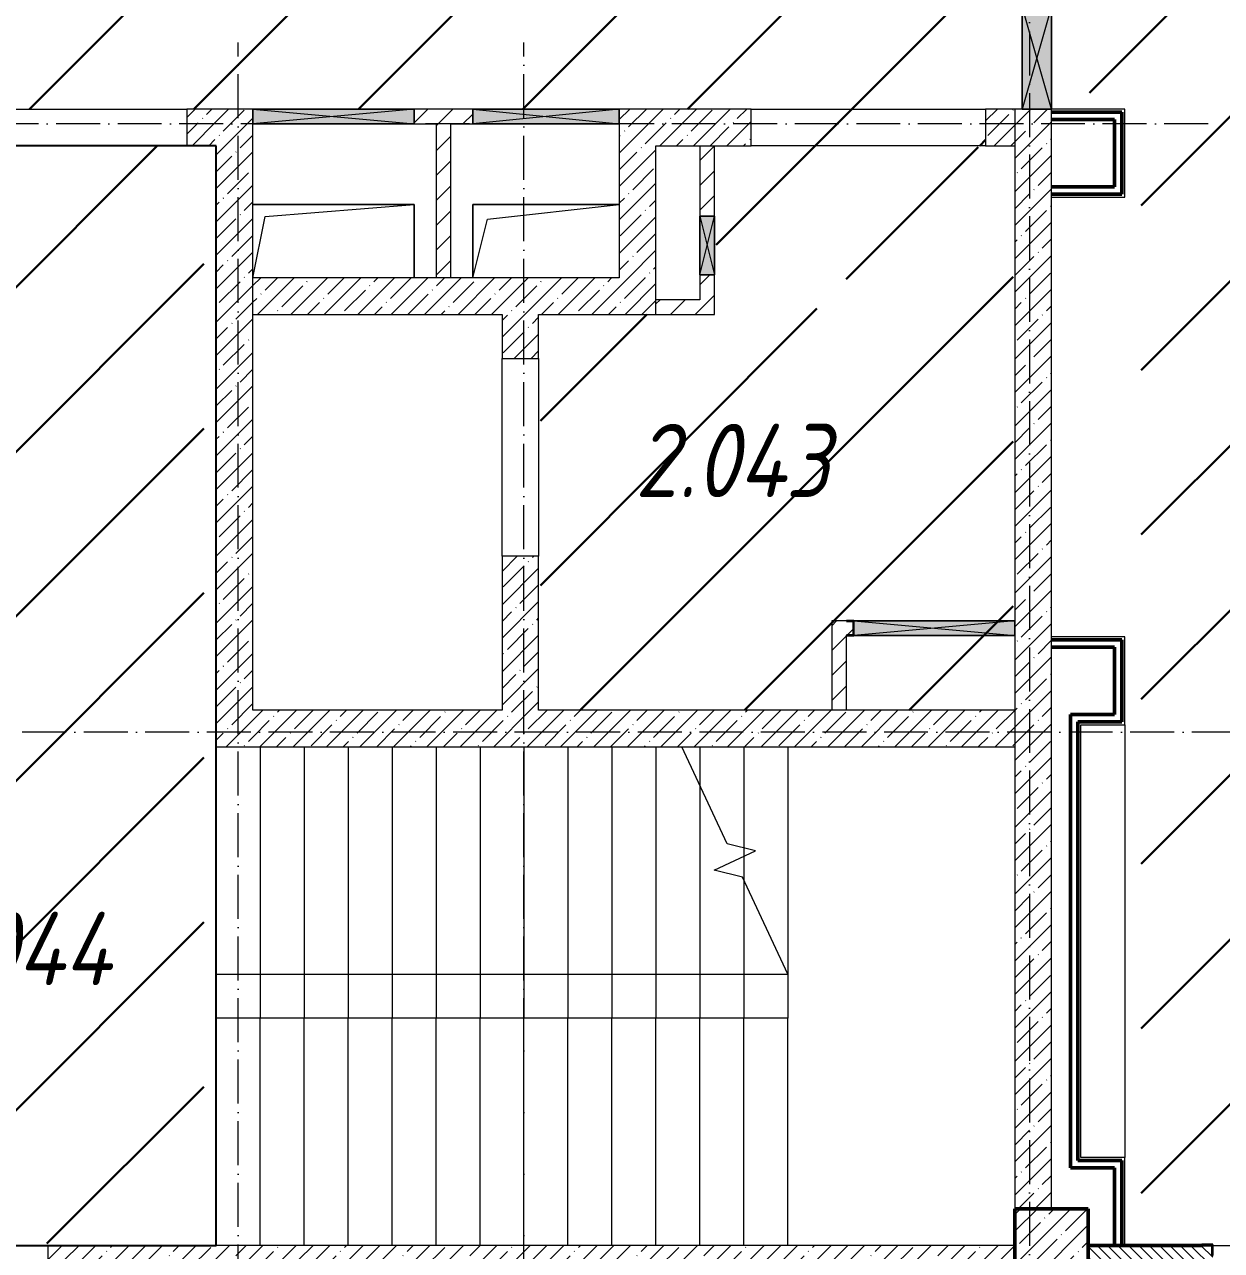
# Model space of a CAD drawing. Header units: millimetres. Extents: x -17017 to 628417, y -109036 to 199237.
# Drawn here: x 125501 to 133670, y 62010 to 70372 of the extents above; entities that cross this region are included whole.
import ezdxf

# ---------------------------------------------------------------- set-up
doc = ezdxf.new("R2010")
doc.units = ezdxf.units.MM
doc.linetypes.add('50_200_ШТРИХ_1Т_ш5_п1_п1_', pattern=[700, 500, -100, 0, -100])
for name, color, linetype, lineweight in [('3.1) ЖБ окна 1.2 м', 102, 'Continuous', 30), ('A-DETL-GENF-OTLN', 7, 'Continuous', 9), ('A-FLOR-____-OTLN', 7, 'Continuous', 9), ('A-GENM-____-MCUT', 7, 'Continuous', 25), ('A-GENM-____-OTLN', 7, 'Continuous', 9), ('A-GENM-____-OTLN-1', 7, 'Continuous', 25), ('A-GLAZ-____-OTLN', 7, 'Continuous', 9), ('A-WALL-____-MCUT-1', 7, 'Continuous', 9), ('A-WALL-____-MCUT-2', 7, 'Continuous', 50), ('A-WALL-____-OTLN', 7, 'Continuous', 9), ('A-WALL-____-PATT-1', 7, 'Continuous', 9), ('A-WALL-FNSH-MCUT-1', 7, 'Continuous', 9), ('I-WALL-____-OTLN', 7, 'Continuous', 9), ('S-COLS-____-MCUT', 7, 'Continuous', 50), ('S-COLS-____-OTLN', 7, 'Continuous', 9), ('S-GRID-____-OTLN-1', 7, '50_200_ШТРИХ_1Т_ш5_п1_п1_', 9), ('S-STRS-____-MBND', 7, 'Continuous', 9), ('S-STRS-____-OTLN-1', 7, 'Continuous', 9), ('Марки помещений', 7, 'Continuous', 9), ('стяжа', 7, 'Continuous', 30)]:
    doc.layers.add(name, color=color, linetype=linetype, lineweight=lineweight)
doc.styles.add('ISOCPEUR_I_3', font='isocpeui.ttf', dxfattribs={"width": 0.85, "height": 2.2})
pattern_1 = [(45, (50979.8, 168109.95), (-561.266, 561.266), [])]
pattern_2 = [(45, (43259.71, 63713.66), (-114.04925, 114.04925), []), (45, (43373.76, 63713.66), (-114.04925, 114.04925), [201.612, -40.322, 3.353, -36.97])]
pattern_3 = [(45, (43259.71, 63713.66), (-84.85281, 84.85281), [])]

# ---------------------------------------------------------------- blocks, each defined once
blk = doc.blocks.new('BSC_Колонна _Прямоугольная - 500х500-V136-АР1_План отверстий 2 этажа в осях 1-64_А-ГГ')
at = {"layer": 'S-COLS-____-OTLN'}
h = blk.add_hatch(dxfattribs=at)
h.set_pattern_fill('FP_166', color=256, style=0, pattern_type=2)
h.set_pattern_definition([(45, (-89250, 1668.96), (-114.04925, 114.04925), []), (45, (-89135.95, 1668.96), (-114.04925, 114.04925), [201.613, -40.323, 3.353, -36.97])])
h.paths.add_polyline_path([(-250, -250), (250, -250), (250, 250), (-250, 250)], flags=0)
at = {"layer": 'S-COLS-____-MCUT'}
for p, q in [((250, 250), (-250, 250)), ((-250, 250), (-250, -250)), ((250, -250), (250, 250)), ((-250, -250), (250, -250))]:
    blk.add_line(p, q, dxfattribs=at)
blk = doc.blocks.new('Фахверк_СКБ_Уголок - 250_2700-27497298-АР1_План отверстий 2 этажа в осях 1-64_А-ГГ')
at = {"layer": 'A-GENM-____-MCUT'}
for p, q in [((200, 181), (125, 181)), ((125, 181), (125, 106)), ((131, 106), (131, 175)), ((131, 175), (200, 175)), ((200, 175), (200, 181)), ((125, 106), (131, 106)), ((131, -6), (125, -6)), ((125, -6), (125, -81)), ((125, -81), (200, -81)), ((131, -75), (131, -6)), ((200, -75), (131, -75)), ((200, -81), (200, -75))]:
    blk.add_line(p, q, dxfattribs=at)
blk = doc.blocks.new('AR_Отверстие прямоугольное _в плите_ - AR_Отверстие прямоугольное _в плите_-V193-АР1_План отверстий 2 этажа в осях 1-64_А-ГГ')
at = {"layer": 'A-GENM-____-OTLN'}
for p, q in [((500, 250), (-500, 250)), ((-500, 250), (-500, -250)), ((-400, 150), (500, 250)), ((-500, -250), (-400, 150))]:
    blk.add_line(p, q, dxfattribs=at)
blk = doc.blocks.new('AR_Отверстие прямоугольное _в плите_ - AR_Отверстие прямоугольное _в плите_-30552508-АР1_План отверстий 2 этажа в осях 1-64_А-ГГ')
at = {"layer": 'A-GENM-____-OTLN'}
for p, q in [((550, 250), (-550, 250)), ((-466.7, 166.7), (550, 250)), ((550, -250), (550, 250)), ((-550, -250), (-466.7, 166.7))]:
    blk.add_line(p, q, dxfattribs=at)
blk = doc.blocks.new('AR_Отверстие прямоугольное _в стене_ - AR_Отверстие прямоугольное _в стене__ЭОМ-36409893-АР1_План отверстий 2 этажа в осях 1-64_А-ГГ')
at = {"layer": 'A-GLAZ-____-OTLN'}
blk.add_hatch(color=256, dxfattribs=at).paths.add_polyline_path([(350, 100), (-350, 100), (-350, -100), (350, -100)], flags=0)
at = {"layer": 'A-DETL-GENF-OTLN'}
for p, q in [((-350, -100), (-350, 100)), ((-350, 100), (350, 100)), ((350, 100), (-350, -100)), ((-350, 100), (350, -100)), ((350, 100), (-350, 100)), ((-350, 100), (-350, -100)), ((350, 100), (350, -100)), ((350, -100), (350, 100)), ((350, -100), (-350, -100)), ((-350, -100), (350, -100))]:
    blk.add_line(p, q, dxfattribs=at)
blk = doc.blocks.new('AR_Отверстие прямоугольное _в стене__БезПР - AR_Отверстие прямоугольное _в стене__БезПР-36427925-АР1_План отверстий 2 этажа в осях 1-64_А-ГГ')
at = {"layer": 'A-GLAZ-____-OTLN'}
blk.add_hatch(color=256, dxfattribs=at).paths.add_polyline_path([(500, -50), (500, 50), (-500, 50), (-500, -50)], flags=0)
at = {"layer": 'A-DETL-GENF-OTLN'}
for p, q in [((-500, -50), (-500, 50)), ((-500, 50), (500, 50)), ((500, 50), (-500, -50)), ((-500, 50), (500, -50)), ((500, 50), (-500, 50)), ((-500, 50), (-500, -50)), ((500, 50), (500, -50)), ((500, -50), (500, 50)), ((500, -50), (-500, -50)), ((-500, -50), (500, -50))]:
    blk.add_line(p, q, dxfattribs=at)
at = {"layer": 'A-GLAZ-____-OTLN'}
blk.add_line((500, 50), (-500, 50), dxfattribs=at)
blk = doc.blocks.new('AR_Отверстие прямоугольное _в стене_ - AR_Отверстие прямоугольное _в стене__ОВ-36805337-АР1_План отверстий 2 этажа в осях 1-64_А-ГГ')
at = {"layer": 'A-GLAZ-____-OTLN'}
blk.add_hatch(color=256, dxfattribs=at).paths.add_polyline_path([(-90.5, -50), (550, -50), (550, 50), (-550, 50), (-550, -50)], flags=0)
at = {"layer": 'A-DETL-GENF-OTLN'}
for p, q in [((-550, -50), (-550, 50)), ((-550, 50), (550, 50)), ((550, 50), (-550, -50)), ((-550, 50), (550, -50)), ((550, 50), (-550, 50)), ((-550, 50), (-550, -50)), ((550, 50), (550, -50)), ((550, -50), (550, 50)), ((550, -50), (-550, -50)), ((-550, -50), (550, -50))]:
    blk.add_line(p, q, dxfattribs=at)
blk = doc.blocks.new('154_Фахверк_СКБ_Швеллер - Тип_100_3960_зеркало-V199-АР1_План отверстий 2 этажа в осях 1-64_А-ГГ')
at = {"layer": 'A-GENM-____-MCUT'}
for p, q in [((175, 50), (125, 50)), ((128, 47), (175, 47)), ((128, -47), (128, 47)), ((175, 47), (175, 50)), ((125, -50), (175, -50)), ((175, -47), (128, -47)), ((175, -50), (175, -47))]:
    blk.add_line(p, q, dxfattribs=at)
blk = doc.blocks.new('AR_Отверстие прямоугольное _в стене_ - AR_Отверстие прямоугольное _в стене__ОВ-36913595-АР1_План отверстий 2 этажа в осях 1-64_А-ГГ')
at = {"layer": 'A-GLAZ-____-OTLN'}
blk.add_hatch(color=256, dxfattribs=at).paths.add_polyline_path([(550, -50), (550, 50), (-550, 50), (-550, -50), (474.6, -50)], flags=0)
at = {"layer": 'A-DETL-GENF-OTLN'}
for p, q in [((-550, -50), (-550, 50)), ((-550, 50), (550, 50)), ((550, 50), (-550, -50)), ((-550, 50), (550, -50)), ((550, 50), (-550, 50)), ((-550, 50), (-550, -50)), ((550, 50), (550, -50)), ((550, -50), (550, 50)), ((550, -50), (-550, -50)), ((-550, -50), (550, -50))]:
    blk.add_line(p, q, dxfattribs=at)
blk = doc.blocks.new('AR_Отверстие прямоугольное _в стене_ - AR_Отверстие прямоугольное _в стене__ОВ-36970111-АР1_План отверстий 2 этажа в осях 1-64_А-ГГ')
at = {"layer": 'A-GLAZ-____-OTLN'}
blk.add_hatch(color=256, dxfattribs=at).paths.add_polyline_path([(-200, -50), (200, -50), (200, 50), (-200, 50)], flags=0)
at = {"layer": 'A-DETL-GENF-OTLN'}
for p, q in [((-200, -50), (-200, 50)), ((-200, 50), (200, 50)), ((200, 50), (-200, -50)), ((-200, 50), (200, -50)), ((200, 50), (-200, 50)), ((-200, 50), (-200, -50)), ((200, 50), (200, -50)), ((200, -50), (200, 50)), ((200, -50), (-200, -50)), ((-200, -50), (200, -50))]:
    blk.add_line(p, q, dxfattribs=at)
blk = doc.blocks.new('2этаж')
at = {"layer": 'S-GRID-____-OTLN-1', "color": 251, "ltscale": 0.6, "true_color": 0x636466}
for p, q in [((73508.3, 508896.9), (73508.3, 454533.3)), ((68108.3, 454533.3), (68108.3, 465551)), ((70058.3, 454533.3), (70058.3, 465551)), ((74727.1, 464997), (-20260.4, 464997)), ((88359, 460847), (-20260.4, 460847))]:
    blk.add_line(p, q, dxfattribs=at)

msp = doc.modelspace()

# ---------------------------------------------------------------- hatches: boundary and pattern name
at = {"layer": 'A-WALL-____-PATT-1'}
h = msp.add_hatch(dxfattribs=at)
h.set_pattern_fill('FP_25', color=256, style=0, pattern_type=2)
h.set_pattern_definition(pattern_2)
h.paths.add_polyline_path([(126809.7, 69544.7), (126809.7, 69794.7), (126609.7, 69794.7), (126609.7, 69544.7)], flags=0)
h.paths.add_polyline_path([(124659.7, 69544.7), (125009.7, 69544.7), (125009.7, 69794.7), (124659.7, 69794.7)], flags=0)
h = msp.add_hatch(dxfattribs=at)
h.set_pattern_fill('FP_25', color=256, style=0, pattern_type=2)
h.set_pattern_definition(pattern_2)
h.paths.add_polyline_path([(127059.7, 65444.7), (127059.7, 69794.7), (126809.7, 69794.7), (126809.7, 65444.7)], flags=0)
h = msp.add_hatch(dxfattribs=at)
h.set_pattern_fill('FP_4', color=256, style=0, pattern_type=2)
h.set_pattern_definition(pattern_3)
h.paths.add_polyline_path([(128409.7, 69694.7), (128559.7, 69694.7), (128559.7, 69794.7), (128159.7, 69794.7), (128159.7, 69694.7), (128309.7, 69694.7)], flags=0)
h = msp.add_hatch(dxfattribs=at)
h.set_pattern_fill('FP_25', color=256, style=0, pattern_type=2)
h.set_pattern_definition(pattern_2)
h.paths.add_polyline_path([(132059.7, 69544.7), (132259.7, 69544.7), (132259.7, 69794.7), (132059.7, 69794.7)], flags=0)
h.paths.add_polyline_path([(130459.7, 69544.7), (130459.7, 69794.7), (129559.7, 69794.7), (129559.7, 69544.7), (129809.7, 69544.7)], flags=0)
h = msp.add_hatch(dxfattribs=at)
h.set_pattern_fill('FP_25', color=256, style=0, pattern_type=2)
h.set_pattern_definition(pattern_2)
h.paths.add_polyline_path([(132259.7, 65569.7), (132509.7, 65569.7), (132509.7, 69794.7), (132259.7, 69794.7), (132259.7, 66169.6)], flags=0)
h = msp.add_hatch(dxfattribs=at)
h.set_pattern_fill('FP_4', color=256, style=0, pattern_type=2)
h.set_pattern_definition(pattern_3)
h.paths.add_polyline_path([(128409.7, 68644.7), (128409.7, 69694.7), (128309.7, 69694.7), (128309.7, 68644.7)], flags=0)
h = msp.add_hatch(dxfattribs=at)
h.set_pattern_fill('FP_25', color=256, style=0, pattern_type=2)
h.set_pattern_definition(pattern_2)
h.paths.add_polyline_path([(129809.7, 68644.7), (129809.7, 69544.7), (129559.7, 69544.7), (129559.7, 68644.7)], flags=0)
h = msp.add_hatch(dxfattribs=at)
h.set_pattern_fill('FP_4', color=256, style=0, pattern_type=2)
h.set_pattern_definition(pattern_3)
h.paths.add_polyline_path([(130209.7, 68394.7), (130209.7, 68664.7), (130109.7, 68664.7), (130109.7, 68394.7)], flags=0)
h.paths.add_polyline_path([(130209.7, 69064.7), (130209.7, 69544.7), (130109.7, 69544.7), (130109.7, 69064.7), (130164, 69064.7)], flags=0)
h = msp.add_hatch(dxfattribs=at)
h.set_pattern_fill('FP_25', color=256, style=0, pattern_type=2)
h.set_pattern_definition(pattern_2)
h.paths.add_polyline_path([(129809.7, 68394.7), (129809.7, 68644.7), (127059.7, 68644.7), (127059.7, 68394.7), (129009.7, 68394.7)], flags=0)
h = msp.add_hatch(dxfattribs=at)
h.set_pattern_fill('FP_4', color=256, style=0, pattern_type=2)
h.set_pattern_definition(pattern_3)
h.paths.add_polyline_path([(130109.7, 68394.7), (130109.7, 68494.7), (129809.7, 68494.7), (129809.7, 68394.7)], flags=0)
h = msp.add_hatch(dxfattribs=at)
h.set_pattern_fill('FP_25', color=256, style=0, pattern_type=2)
h.set_pattern_definition(pattern_2)
h.paths.add_polyline_path([(129009.7, 65694.7), (129009.7, 66744.7), (128759.7, 66744.7), (128759.7, 65694.7)], flags=0)
h.paths.add_polyline_path([(128759.7, 68094.7), (129009.7, 68094.7), (129009.7, 68394.7), (128759.7, 68394.7)], flags=0)
h = msp.add_hatch(dxfattribs=at)
h.set_pattern_fill('FP_4', color=256, style=0, pattern_type=2)
h.set_pattern_definition(pattern_3)
h.paths.add_polyline_path([(131009.7, 65694.7), (131109.7, 65694.7), (131109.7, 66304.7), (131009.7, 66304.7), (131009.7, 66204.7)], flags=0)
h = msp.add_hatch(dxfattribs=at)
h.set_pattern_fill('FP_4', color=256, style=0, pattern_type=2)
h.set_pattern_definition(pattern_3)
h.paths.add_polyline_path([(131109.7, 66207.7), (131156.7, 66207.7), (131156.7, 66301.7), (131109.7, 66301.7), (131109.7, 66254.7)], flags=0)
h = msp.add_hatch(dxfattribs=at)
h.set_pattern_fill('FP_25', color=256, style=0, pattern_type=2)
h.set_pattern_definition(pattern_2)
h.paths.add_polyline_path([(132259.7, 65444.7), (132259.7, 65694.7), (127059.7, 65694.7), (127059.7, 65444.7), (131619.2, 65444.7)], flags=0)
h = msp.add_hatch(dxfattribs=at)
h.set_pattern_fill('FP_25', color=256, style=0, pattern_type=2)
h.set_pattern_definition(pattern_2)
h.paths.add_polyline_path([(132509.7, 62294.7), (132509.7, 65569.7), (132259.7, 65569.7), (132259.7, 62294.7), (132503, 62294.7)], flags=0)
h = msp.add_hatch(dxfattribs=at)
h.set_pattern_fill('FP_25', color=256, style=0, pattern_type=2)
h.set_pattern_definition(pattern_2)
h.paths.add_polyline_path([(132259.7, 61794.7), (132259.7, 62044.7), (125659.7, 62044.7), (125659.7, 61794.7), (131619.2, 61794.7)], flags=0)
h = msp.add_hatch(dxfattribs=at)
h.set_pattern_fill('FP_6', color=256, style=0, pattern_type=2)
h.set_pattern_definition([(135, (43259.71, 63713.66), (-35.35534, -35.35534), [])])
h.paths.add_polyline_path([(135484.7, 61794.7), (136509.7, 61794.7), (136509.7, 62044.7), (135415.7, 62044.7), (135415.7, 61975.7), (135409.7, 61975.7), (135409.7, 61863.7), (135415.7, 61863.7), (135415.7, 61794.7)], flags=0)
h.paths.add_polyline_path([(133603.7, 61794.7), (133603.7, 61863.7), (133609.7, 61863.7), (133609.7, 61975.7), (133603.7, 61975.7), (133603.7, 62044.7), (132759.7, 62044.7), (132759.7, 61794.7), (133534.7, 61794.7)], flags=0)
at = {"layer": 'стяжа'}
h = msp.add_hatch(dxfattribs=at)
h.set_pattern_fill('ANSI31', color=5, scale=250)
h.paths.add_polyline_path([(144147.7, 64344.7), (143897.7, 64344.7), (143897.7, 65744.7), (144147.7, 65744.7), (144147.7, 70352.7), (143909.7, 70352.7), (143909.7, 70932.7), (137521.7, 70932.7), (137521.7, 67482.7), (137221.7, 67482.7), (137221.7, 64682.7), (136821.7, 64682.7), (136821.7, 62406.7), (137121.7, 62406.7), (137121.7, 62194.7), (143897.7, 62194.7), (143897.7, 62406.7), (144147.7, 62406.7)])
edge = h.paths.add_edge_path(flags=16)
edge.add_arc((142258.9, 66444.5), 240, 0, 360)
h.paths.add_polyline_path([(143897.7, 74744.7), (144147.7, 74744.7), (144147.7, 79339.7), (143889.7, 79339.7), (143889.7, 79932.7), (137321.7, 79932.7), (137321.7, 78582.7), (136821.7, 78582.7), (136821.7, 75806.7), (137221.7, 75806.7), (137221.7, 73682.7), (136821.7, 73682.7), (136821.7, 71444.7), (144147.7, 71444.7), (144147.7, 73344.7), (143897.7, 73344.7)])
edge = h.paths.add_edge_path(flags=16)
edge.add_arc((140122.9, 75543.5), 240, 0, 360)
edge = h.paths.add_edge_path()
edge.add_arc((140122.9, 92549.1), 240, 0, 360)
h.paths.add_polyline_path([(144147.7, 100682.7), (143897.7, 100682.7), (143897.7, 101406.7), (144147.7, 101406.7), (144147.7, 103977.7), (143814.7, 103977.7), (143814.7, 104277.7), (144147.7, 104277.7), (144147.7, 106032.7), (143897.7, 106032.7), (143897.7, 106756.7), (144147.7, 106756.7), (144147.7, 109544.7), (143897.7, 109544.7), (143897.7, 110182.7), (137121.7, 110182.7), (137121.7, 109882.7), (136821.7, 109882.7), (136821.7, 107906.7), (137271.7, 107906.7), (137271.7, 106032.7), (136821.7, 106032.7), (136821.7, 103006.7), (137271.7, 103006.7), (137271.7, 100682.7), (136821.7, 100682.7), (136821.7, 98406.7), (143907.7, 98406.7), (143907.7, 98744.7), (144147.7, 98744.7)])
edge = h.paths.add_edge_path(flags=16)
edge.add_arc((139925.9, 103448.4), 240, 0, 360)
h.paths.add_polyline_path([(136397.7, 105682.7), (135847.7, 105682.7), (135847.7, 107306.7), (136397.7, 107306.7), (136397.7, 110432.7), (136459.7, 110738.7), (136459.7, 107000.7), (132209.7, 106500.7), (132209.7, 109338.7), (132321.7, 109532.7), (132321.7, 107306.7), (132621.7, 107306.7), (132621.7, 90006.7), (133221.7, 90006.7), (133221.7, 88794.7), (136397.7, 88794.7)])
edge = h.paths.add_edge_path(flags=16)
edge.add_arc((135395.7, 104177.1), 240, 0, 360)
h.paths.add_polyline_path([(136397.7, 88794.7), (133221.7, 88794.7), (133221.7, 86232.7), (132621.7, 83251.2), (132621.7, 69906.7), (133121.7, 69906.7), (133121.7, 62156.7), (136061.7, 62156.7), (136061.7, 62406.7), (136397.7, 88494.7)])
edge = h.paths.add_edge_path(flags=16)
edge.add_arc((134875.9, 76434.7), 240, 0, 360)
h.paths.add_polyline_path([(144147.7, 88326.7), (143897.7, 88326.7), (143897.7, 88682.7), (137271.7, 88682.7), (137271.7, 87982.7), (136821.7, 87982.7), (136821.7, 86014.7), (137421.7, 86014.7), (137421.7, 84582.7), (137221.7, 84582.7), (137221.7, 82684.7), (136821.7, 82684.7), (136821.7, 80444.7), (143897.7, 80444.7), (143897.7, 80739.2), (144147.7, 80739.2), (144147.7, 82682.7), (143897.7, 82682.7), (143897.7, 83406.7), (144147.7, 83406.7)])
edge = h.paths.add_edge_path(flags=16)
edge.add_arc((142332.9, 82335.2), 240, 0, 360)
h.paths.add_polyline_path([(141916.2, 82101.8), (142579.3, 82101.8), (142579.3, 82581.8), (141916.2, 82581.8)], flags=16)
h = msp.add_hatch(dxfattribs=at)
h.set_pattern_fill('ANSI31', color=5, scale=250)
h.set_pattern_definition(pattern_1)
h.paths.add_polyline_path([(118259.7, 73794.7), (118009.7, 73794.7), (118009.7, 76044.7), (118259.7, 76044.7)])
h.paths.add_polyline_path([(118271.7, 72894.7), (120759.7, 72894.7), (120759.7, 76044.7), (118271.7, 76044.7)])
h.paths.add_polyline_path([(124659.7, 62056.7), (126724.7, 62056.7), (126724.7, 69544.7), (124659.7, 69544.7)])
h = msp.add_hatch(dxfattribs=at)
h.set_pattern_fill('ANSI31', color=5, scale=250)
h.set_pattern_definition(pattern_1)
h.paths.add_polyline_path([(82109.7, 72894.7), (132259.7, 72894.7), (132259.7, 69794.7), (82109.7, 69794.7)])
h = msp.add_hatch(dxfattribs=at)
h.set_pattern_fill('ANSI31', color=5, scale=250)
h.set_pattern_definition(pattern_1)
h.paths.add_polyline_path([(132247.7, 67251.4, -0.344881), (132228.7, 67275.6, -0.344881), (132247.7, 67299.9), (132247.7, 69532.7), (132009.7, 69532.7), (132009.7, 69544.7), (132059.7, 69544.7), (132059.7, 69794.7), (131354.5, 69794.7, -0.782881), (131306, 69794.7), (130459.7, 69794.7), (130459.7, 69544.7), (130379.7, 69544.7), (130379.7, 69532.7), (130221.7, 69532.7), (130221.7, 68382.7), (130209.7, 68382.7), (130109.7, 68394.7), (129809.7, 68394.7), (129021.7, 68394.7), (129021.7, 65694.7), (130076.3, 65694.7, -1.277333), (130124.9, 65694.7), (132259.7, 65694.7), (132259.7, 66304.7), (132247.7, 66304.7)])
h.paths.add_polyline_path([(130631.7, 68671.3, -1), (131111.7, 68671.3, -1)], flags=16)
h.paths.add_polyline_path([(130441.9, 68437.9), (131122.7, 68437.9), (131122.7, 68917.9), (130441.9, 68917.9)], flags=24)

# ---------------------------------------------------------------- linework, layer by layer
msp.add_lwpolyline([(126809.7, 69544.7), (124659.7, 69544.7), (124659.7, 62044.7), (126809.7, 62044.7)], close=True)
at = {"layer": 'A-FLOR-____-OTLN'}
for p, q in [((127059.7, 69144.7), (128159.7, 69144.7)), ((128159.7, 69144.7), (128159.7, 68644.7)), ((128559.7, 69144.7), (129559.7, 69144.7)), ((128559.7, 68644.7), (128559.7, 69144.7)), ((126809.7, 62044.7), (126809.7, 63894.7))]:
    msp.add_line(p, q, dxfattribs=at)
at = {"layer": 'A-WALL-____-MCUT-1'}
for p, q in [((127059.7, 69794.7), (126609.7, 69794.7)), ((126609.7, 69794.7), (126609.7, 69544.7)), ((130459.7, 69794.7), (129559.7, 69794.7)), ((130459.7, 69544.7), (130459.7, 69794.7)), ((132309.7, 69794.7), (132059.7, 69794.7)), ((132059.7, 69794.7), (132059.7, 69544.7)), ((132259.7, 69794.7), (132259.7, 66304.7)), ((132509.7, 62294.7), (132509.7, 69794.7)), ((127059.7, 65694.7), (127059.7, 69694.7)), ((129559.7, 69694.7), (129559.7, 68644.7)), ((126609.7, 69544.7), (126809.7, 69544.7)), ((126809.7, 69544.7), (126809.7, 65444.7)), ((129809.7, 69544.7), (130459.7, 69544.7)), ((129809.7, 68394.7), (129809.7, 69544.7)), ((132059.7, 69544.7), (132259.7, 69544.7)), ((129559.7, 68644.7), (127059.7, 68644.7)), ((127059.7, 68394.7), (128759.7, 68394.7)), ((128759.7, 68394.7), (128759.7, 68094.7)), ((129009.7, 68094.7), (129009.7, 68394.7)), ((129009.7, 68394.7), (129809.7, 68394.7)), ((128759.7, 68094.7), (129009.7, 68094.7)), ((128759.7, 66744.7), (128759.7, 65694.7)), ((129009.7, 66744.7), (128759.7, 66744.7)), ((129009.7, 65694.7), (129009.7, 66744.7)), ((132259.7, 66204.7), (132259.7, 62294.7)), ((128759.7, 65694.7), (127059.7, 65694.7)), ((132259.7, 65694.7), (129009.7, 65694.7)), ((126809.7, 65444.7), (132259.7, 65444.7)), ((132259.7, 62044.7), (125659.7, 62044.7)), ((125659.7, 62044.7), (125659.7, 61794.7))]:
    msp.add_line(p, q, dxfattribs=at)
at = {"layer": 'A-WALL-____-MCUT-2'}
for p, q in [((132989.7, 69774.7), (132509.7, 69774.7)), ((132989.7, 69214.7), (132989.7, 69774.7)), ((132509.7, 69724.7), (132939.7, 69724.7)), ((132939.7, 69724.7), (132939.7, 69264.7)), ((132939.7, 69264.7), (132509.7, 69264.7)), ((132989.7, 69214.7), (132509.7, 69214.7)), ((132989.7, 66174.7), (132509.7, 66174.7)), ((132989.7, 65614.7), (132989.7, 66174.7)), ((132509.7, 66124.7), (132939.7, 66124.7)), ((132939.7, 66124.7), (132939.7, 65664.7)), ((132939.7, 65664.7), (132639.7, 65664.7)), ((132639.7, 65664.7), (132639.7, 62574.7)), ((132989.7, 65614.7), (132689.7, 65614.7)), ((132689.7, 62624.7), (132689.7, 65614.7)), ((132639.7, 62574.7), (132939.7, 62574.7)), ((132989.7, 62624.7), (132689.7, 62624.7)), ((132939.7, 62574.7), (132939.7, 62044.7)), ((132989.7, 62044.7), (132989.7, 62624.7)), ((133534.7, 62044.7), (132759.7, 62044.7)), ((132939.7, 62044.7), (132989.7, 62044.7))]:
    msp.add_line(p, q, dxfattribs=at)
at = {"layer": 'A-WALL-____-OTLN'}
for p, q in [((125009.7, 69794.7), (126609.7, 69794.7)), ((130459.7, 69794.7), (132059.7, 69794.7)), ((126609.7, 69544.7), (125009.7, 69544.7)), ((132059.7, 69544.7), (130459.7, 69544.7)), ((128759.7, 66744.7), (128759.7, 68094.7)), ((129009.7, 68094.7), (129009.7, 66744.7)), ((124659.7, 62044.7), (125659.7, 62044.7)), ((133609.7, 62044.7), (135409.7, 62044.7))]:
    msp.add_line(p, q, dxfattribs=at)
at = {"layer": 'A-WALL-FNSH-MCUT-1'}
for p, q in [((128559.7, 69794.7), (128159.7, 69794.7)), ((133009.7, 69794.7), (132509.7, 69794.7)), ((133009.7, 69194.7), (133009.7, 69794.7)), ((128159.7, 69694.7), (128309.7, 69694.7)), ((128309.7, 69694.7), (128309.7, 68644.7)), ((128409.7, 69694.7), (128559.7, 69694.7)), ((128409.7, 68644.7), (128409.7, 69694.7)), ((130109.7, 69544.7), (130109.7, 69064.7)), ((130209.7, 69064.7), (130209.7, 69544.7)), ((132509.7, 69194.7), (133009.7, 69194.7)), ((130109.7, 68664.7), (130109.7, 68494.7)), ((130209.7, 68394.7), (130209.7, 68664.7)), ((130109.7, 68494.7), (129809.7, 68494.7)), ((129809.7, 68394.7), (130209.7, 68394.7)), ((131009.7, 66304.7), (131009.7, 65694.7)), ((131109.7, 66304.7), (131009.7, 66304.7)), ((131109.7, 65694.7), (131109.7, 66204.7)), ((133009.7, 66194.7), (132509.7, 66194.7)), ((133009.7, 65594.7), (133009.7, 66194.7)), ((132709.7, 65594.7), (133009.7, 65594.7)), ((132709.7, 62644.7), (132709.7, 65594.7)), ((133009.7, 62644.7), (132709.7, 62644.7)), ((133009.7, 62044.7), (133009.7, 62644.7)), ((132989.7, 62044.7), (133009.7, 62044.7))]:
    msp.add_line(p, q, dxfattribs=at)
at = {"layer": 'I-WALL-____-OTLN'}
for p, q in [((133009.2, 65594.7), (133009.2, 62644.7)), ((133009.7, 65594.7), (133009.7, 62644.7))]:
    msp.add_line(p, q, dxfattribs=at)
at = {"layer": 'S-STRS-____-MBND'}
for p, q in [((130295.5, 64783), (129986.9, 65444.7)), ((130206.7, 64603.7), (130489.9, 64735.7)), ((130489.9, 64735.7), (130295.5, 64783)), ((130401.2, 64556.4), (130206.7, 64603.7)), ((130709.7, 63894.7), (130401.2, 64556.4))]:
    msp.add_line(p, q, dxfattribs=at)
at = {"layer": 'S-STRS-____-OTLN-1'}
for p, q in [((126809.7, 65444.7), (126809.7, 63894.7)), ((126809.7, 65444.7), (126809.7, 63894.7)), ((127109.7, 65444.7), (127109.7, 63894.7)), ((127109.7, 65444.7), (127109.7, 63894.7)), ((127409.7, 65444.7), (127409.7, 63894.7)), ((127409.7, 65444.7), (127409.7, 63894.7)), ((127709.7, 65444.7), (127709.7, 63894.7)), ((127709.7, 65444.7), (127709.7, 63894.7)), ((128009.7, 65444.7), (128009.7, 63894.7)), ((128009.7, 65444.7), (128009.7, 63894.7)), ((128309.7, 65444.7), (128309.7, 63894.7)), ((128309.7, 65444.7), (128309.7, 63894.7)), ((128609.7, 65444.7), (128609.7, 63894.7)), ((128609.7, 65444.7), (128609.7, 63894.7)), ((128909.7, 65444.7), (128909.7, 63894.7)), ((128909.7, 65444.7), (128909.7, 63894.7)), ((129209.7, 65444.7), (129209.7, 63894.7)), ((129209.7, 65444.7), (129209.7, 63894.7)), ((129509.7, 65444.7), (129509.7, 63894.7)), ((129509.7, 65444.7), (129509.7, 63894.7)), ((129809.7, 65444.7), (129809.7, 63894.7)), ((129809.7, 65444.7), (129809.7, 63894.7)), ((130109.7, 65444.7), (130109.7, 65181.4)), ((130109.7, 65444.7), (130109.7, 65181.4)), ((130409.7, 65444.7), (130409.7, 64755.2)), ((130409.7, 65444.7), (130409.7, 64755.2)), ((130709.7, 65444.7), (130709.7, 63594.7)), ((130709.7, 65444.7), (130709.7, 63594.7)), ((130109.7, 65181.4), (130109.7, 63894.7)), ((130109.7, 65181.4), (130109.7, 63894.7)), ((130409.7, 64755.2), (130409.7, 64698.3)), ((130409.7, 64755.2), (130409.7, 64698.3)), ((130409.7, 64698.3), (130409.7, 64538.1)), ((130409.7, 64698.3), (130409.7, 64538.1)), ((130409.7, 64538.1), (130409.7, 63894.7)), ((130409.7, 64538.1), (130409.7, 63894.7)), ((126809.7, 63894.7), (127109.7, 63894.7)), ((127109.7, 63894.7), (127109.7, 63594.7)), ((127109.7, 63894.7), (127109.7, 63594.7)), ((127109.7, 63894.7), (127409.7, 63894.7)), ((127409.7, 63894.7), (127409.7, 63594.7)), ((127409.7, 63894.7), (127409.7, 63594.7)), ((127409.7, 63894.7), (127709.7, 63894.7)), ((127709.7, 63894.7), (127709.7, 63594.7)), ((127709.7, 63894.7), (127709.7, 63594.7)), ((127709.7, 63894.7), (128009.7, 63894.7)), ((128009.7, 63894.7), (128009.7, 63594.7)), ((128009.7, 63894.7), (128009.7, 63594.7)), ((128009.7, 63894.7), (128309.7, 63894.7)), ((128309.7, 63894.7), (128309.7, 63594.7)), ((128309.7, 63894.7), (128309.7, 63594.7)), ((128309.7, 63894.7), (128609.7, 63894.7)), ((128609.7, 63894.7), (128609.7, 63594.7)), ((128609.7, 63894.7), (128609.7, 63594.7)), ((128609.7, 63894.7), (128909.7, 63894.7)), ((128909.7, 63894.7), (128909.7, 63594.7)), ((128909.7, 63894.7), (128909.7, 63594.7)), ((128909.7, 63894.7), (129209.7, 63894.7)), ((129209.7, 63894.7), (129209.7, 63594.7)), ((129209.7, 63894.7), (129209.7, 63594.7)), ((129209.7, 63894.7), (129509.7, 63894.7)), ((129509.7, 63894.7), (129509.7, 63594.7)), ((129509.7, 63894.7), (129509.7, 63594.7)), ((129509.7, 63894.7), (129809.7, 63894.7)), ((129809.7, 63894.7), (129809.7, 63594.7)), ((129809.7, 63894.7), (129809.7, 63594.7)), ((129809.7, 63894.7), (130109.7, 63894.7)), ((130109.7, 63894.7), (130109.7, 63594.7)), ((130109.7, 63894.7), (130109.7, 63594.7)), ((130109.7, 63894.7), (130409.7, 63894.7)), ((130409.7, 63894.7), (130409.7, 63594.7)), ((130409.7, 63894.7), (130409.7, 63594.7)), ((130409.7, 63894.7), (130709.7, 63894.7)), ((126809.7, 62044.7), (126809.7, 63594.7)), ((127109.7, 63594.7), (126809.7, 63594.7)), ((127409.7, 63594.7), (127109.7, 63594.7)), ((127109.7, 62044.7), (127109.7, 63594.7)), ((127109.7, 62044.7), (127109.7, 63594.7)), ((127709.7, 63594.7), (127409.7, 63594.7)), ((127409.7, 62044.7), (127409.7, 63594.7)), ((127409.7, 62044.7), (127409.7, 63594.7)), ((128009.7, 63594.7), (127709.7, 63594.7)), ((127709.7, 62044.7), (127709.7, 63594.7)), ((127709.7, 62044.7), (127709.7, 63594.7)), ((128309.7, 63594.7), (128009.7, 63594.7)), ((128009.7, 62044.7), (128009.7, 63594.7)), ((128009.7, 62044.7), (128009.7, 63594.7)), ((128609.7, 63594.7), (128309.7, 63594.7)), ((128309.7, 62044.7), (128309.7, 63594.7)), ((128309.7, 62044.7), (128309.7, 63594.7)), ((128909.7, 63594.7), (128609.7, 63594.7)), ((128609.7, 62044.7), (128609.7, 63594.7)), ((128609.7, 62044.7), (128609.7, 63594.7)), ((129209.7, 63594.7), (128909.7, 63594.7)), ((128909.7, 62044.7), (128909.7, 63594.7)), ((128909.7, 62044.7), (128909.7, 63594.7)), ((129509.7, 63594.7), (129209.7, 63594.7)), ((129209.7, 62044.7), (129209.7, 63594.7)), ((129209.7, 62044.7), (129209.7, 63594.7)), ((129809.7, 63594.7), (129509.7, 63594.7)), ((129509.7, 62044.7), (129509.7, 63594.7)), ((129509.7, 62044.7), (129509.7, 63594.7)), ((130109.7, 63594.7), (129809.7, 63594.7)), ((129809.7, 62044.7), (129809.7, 63594.7)), ((129809.7, 62044.7), (129809.7, 63594.7)), ((130409.7, 63594.7), (130109.7, 63594.7)), ((130109.7, 62044.7), (130109.7, 63594.7)), ((130109.7, 62044.7), (130109.7, 63594.7)), ((130709.7, 63594.7), (130409.7, 63594.7)), ((130409.7, 62044.7), (130409.7, 63594.7)), ((130409.7, 62044.7), (130409.7, 63594.7)), ((130709.7, 62044.7), (130709.7, 63594.7)), ((130709.7, 62044.7), (130709.7, 63594.7))]:
    msp.add_line(p, q, dxfattribs=at)

# ---------------------------------------------------------------- block references
at = {"layer": '3.1) ЖБ окна 1.2 м'}
msp.add_blockref('2этаж', (58851.4, -395302.3), dxfattribs=at)
at = {"layer": 'A-GENM-____-OTLN'}
for name, p in [('AR_Отверстие прямоугольное _в плите_ - AR_Отверстие прямоугольное _в плите_-30552508-АР1_План отверстий 2 этажа в осях 1-64_А-ГГ', (127609.7, 68894.7)), ('AR_Отверстие прямоугольное _в плите_ - AR_Отверстие прямоугольное _в плите_-V193-АР1_План отверстий 2 этажа в осях 1-64_А-ГГ', (129059.7, 68894.7))]:
    msp.add_blockref(name, p, dxfattribs=at)
at = {"layer": 'A-GENM-____-OTLN-1', "rotation": 180}
for name, p in [('154_Фахверк_СКБ_Швеллер - Тип_100_3960_зеркало-V199-АР1_План отверстий 2 этажа в осях 1-64_А-ГГ', (131284.7, 66254.7)), ('Фахверк_СКБ_Уголок - 250_2700-27497298-АР1_План отверстий 2 этажа в осях 1-64_А-ГГ', (133734.7, 61969.7))]:
    msp.add_blockref(name, p, dxfattribs=at)
at = {"layer": 'A-GLAZ-____-OTLN'}
for name, p, rotation in [('AR_Отверстие прямоугольное _в стене_ - AR_Отверстие прямоугольное _в стене__ЭОМ-36409893-АР1_План отверстий 2 этажа в осях 1-64_А-ГГ', (132409.7, 70144.7), 269.9999999999999), ('AR_Отверстие прямоугольное _в стене_ - AR_Отверстие прямоугольное _в стене__ОВ-36970111-АР1_План отверстий 2 этажа в осях 1-64_А-ГГ', (130159.7, 68864.7), 90)]:
    msp.add_blockref(name, p, dxfattribs=dict(at, rotation=rotation))
for name, p in [('AR_Отверстие прямоугольное _в стене_ - AR_Отверстие прямоугольное _в стене__ОВ-36913595-АР1_План отверстий 2 этажа в осях 1-64_А-ГГ', (127609.7, 69744.7)), ('AR_Отверстие прямоугольное _в стене__БезПР - AR_Отверстие прямоугольное _в стене__БезПР-36427925-АР1_План отверстий 2 этажа в осях 1-64_А-ГГ', (129059.7, 69744.7)), ('AR_Отверстие прямоугольное _в стене_ - AR_Отверстие прямоугольное _в стене__ОВ-36805337-АР1_План отверстий 2 этажа в осях 1-64_А-ГГ', (131709.7, 66254.7))]:
    msp.add_blockref(name, p, dxfattribs=at)
at = {"layer": 'S-COLS-____-OTLN'}
msp.add_blockref('BSC_Колонна _Прямоугольная - 500х500-V136-АР1_План отверстий 2 этажа в осях 1-64_А-ГГ', (132509.7, 62044.7), dxfattribs=at)

# ---------------------------------------------------------------- texts
at = {"layer": 'Марки помещений', "char_height": 500, "attachment_point": 1, "style": 'ISOCPEUR_I_3'}
for s, insert, width in [('2.043', (129667.1, 67648.1), 817.721), ('2.044', (124745.4, 64319.4), 849.789)]:
    msp.add_mtext(s, dxfattribs=dict(at, insert=insert, width=width))

doc.saveas('drawing.dxf')
